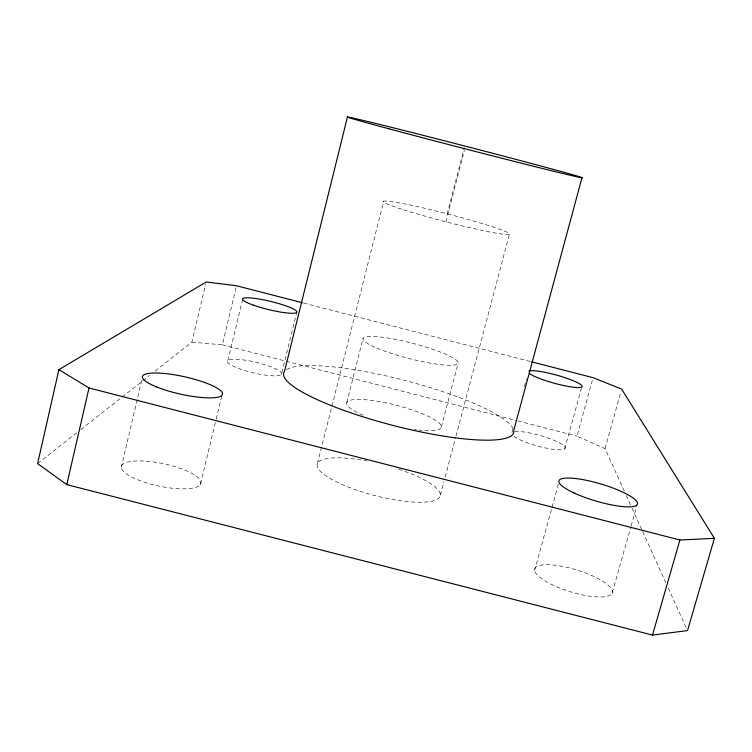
<?xml version="1.0" encoding="UTF-8"?>
<svg xmlns="http://www.w3.org/2000/svg" width="752" height="752" viewBox="0 0 752 752"><rect width="100%" height="100%" fill="white"/><g stroke="black" fill="none" stroke-linecap="round" stroke-linejoin="round"><path stroke-width="0.56" stroke-dasharray="3.76 2.82" d="M121.298 467.406L142.429 377.307M155.128 371.084L191.863 342.169L205.663 284.256M191.863 342.169L222.329 344.82L236.57 285.769M227.818 360.546L242.558 299.644M200.323 484.608A40.664 11.402 11.9 0 0 147.947 461.343A40.664 11.402 11.9 0 0 135.191 478.686A40.664 11.402 11.9 0 0 200.323 484.608L215.918 420.208M216.191 419.071L221.943 395.345M281.427 374.355A27.824 5.443 13.3 0 0 244.127 360.02A27.824 5.443 13.3 0 0 238.083 368.245A27.824 5.443 13.3 0 0 281.427 374.355L296.739 312.409M317.429 463.514L383.642 201.376M346.785 402.517L363.084 338.325M447.224 213.822L464.332 147.646M445.917 221.812L464.398 150.344M441.368 426.873L458.222 362.84M440.352 495.126L443.962 481.496M445.165 476.956L455.684 437.203M455.985 436.066L509.518 233.881M511.971 432.522L513.174 428.048M524.351 386.641L526.466 378.801M564.761 448.784L581.757 387.017M534.597 570.524L558.962 482.088M624.329 491.159L605.04 448.587L576.963 436.16L593.093 377.683M605.04 448.587L621.011 391.322M611.996 593.516A40.608 11.365 17.1 0 0 559.385 565.833A40.608 11.365 17.1 0 0 549.12 583.223A40.608 11.365 17.1 0 0 611.996 593.516L630.806 527.133M631.125 526.015L636.859 505.767M37.6 463.608L77.08 432.522M80.755 429.636L121.157 397.827M122.078 397.103L149.62 375.417M222.329 344.82L516.718 420.641M517.855 420.932L576.963 436.16M303.554 303.037L530.649 361.59M626.266 495.418L631.567 507.13M632.047 508.192L642.18 530.545M642.659 531.608L665.811 582.697M668.227 588.017L687.037 629.527M514.725 431.639A27.786 5.433 15.7 0 1 556.198 441.208A27.786 5.433 15.7 0 1 553.688 449.386A27.786 5.433 15.7 0 1 513.409 435.916M363.15 415.273A48.861 10.039 14.5 0 1 361.411 399.472A48.861 10.039 14.5 0 1 431.554 417.99A48.861 10.039 14.5 0 1 418.855 429.984M416.401 429.683A48.861 10.039 14.5 0 1 414.343 429.411M286.456 369.664A118.788 23.265 14.5 0 1 405.732 380.672A118.788 23.265 14.5 0 1 513.221 428.828M398.654 469.192A63.525 16.027 14.5 0 1 426.666 501.969A63.525 16.027 14.5 0 1 325.898 475.781A63.525 16.027 14.5 0 1 367.042 460.976M376.818 348.035A49.153 7.811 14.5 0 0 456.558 364.523A49.153 7.811 14.5 0 0 398.4 339.989A49.153 7.811 14.5 0 0 376.818 348.035M403.542 209.78A65.067 4.033 14.5 0 0 507.929 234.568A65.067 4.033 14.5 0 0 428.179 209.094A65.067 4.033 14.5 0 0 403.542 209.78"/><path stroke-width="1.13" d="M302.426 302.746L236.57 285.769L206.208 281.981L58.9 369.664L37.6 463.608L66.796 484.617L652.492 635.073L687.516 630.59L714.4 538.329L621.631 389.075L593.093 377.683L531.777 361.881M66.796 484.617L89.009 387.976L58.9 369.664M347.462 116.927L284.482 371.469A118.788 23.265 14.5 0 0 393.503 425.566A118.788 23.265 14.5 0 0 513.748 430.511L582.029 177.575M652.492 635.073L679.893 539.992L714.4 538.329M89.009 387.976L679.893 539.992M528.844 371.103A27.946 4.221 15.4 0 1 569.555 379.271A27.946 4.221 15.4 0 1 571.746 387.017A27.946 4.221 15.4 0 1 529.54 373.556M253.415 305.171A27.974 4.23 13.6 0 0 296.739 312.409A27.974 4.23 13.6 0 0 258.979 299.005A27.974 4.23 13.6 0 0 253.415 305.171M574.133 493.002A40.937 8.883 16.5 0 0 637.179 504.639A40.937 8.883 16.5 0 0 583.279 479.701A40.937 8.883 16.5 0 0 574.133 493.002M156.83 387.045A40.993 8.911 12.5 0 0 221.943 395.345A40.993 8.911 12.5 0 0 168.627 373.96A40.993 8.911 12.5 0 0 156.83 387.045M389.028 128.827A121.58 1.316 14.5 0 0 580.676 177.585A121.58 1.316 14.5 0 0 424.626 135.717A121.58 1.316 14.5 0 0 389.028 128.827"/></g></svg>
